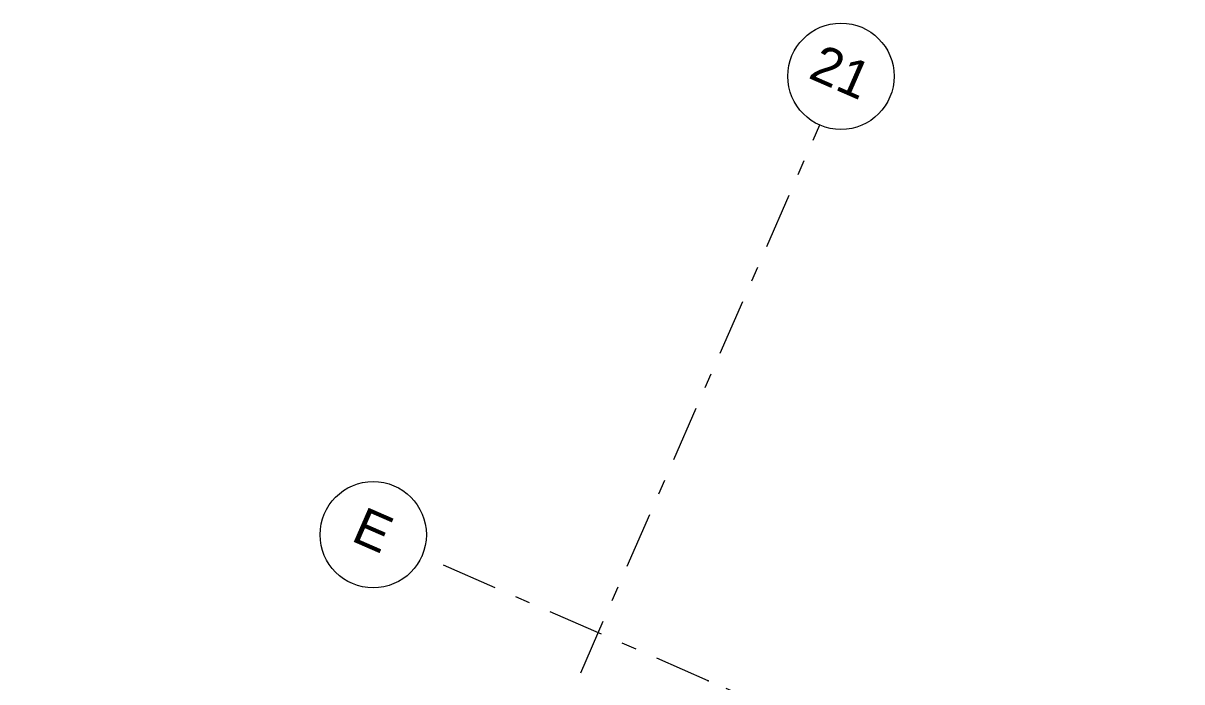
# Model space of a CAD drawing. Header units: millimetres. Extents: x -37281 to 954596, y -59787 to 956680.
# Drawn here: x -14947 to -4049, y -1989 to 4209 of the extents above; entities that cross this region are included whole.
import ezdxf
from ezdxf.enums import TextEntityAlignment as Align

# ---------------------------------------------------------------- set-up
doc = ezdxf.new("R2010")
doc.units = ezdxf.units.MM
doc.header["$MEASUREMENT"] = 0
doc.linetypes.add('Double Dashed', pattern=[1093.611073, 529.166651, -211.666656, 141.111112, -211.666656])
doc.layers.add('New_A-15-MG_Structural_Grid_Phase_2', color=7, linetype='Continuous')
doc.layers.add('New_A-15-MG_Structural_Grid_Phase_2_Pen_No__222', color=7, linetype='Continuous', lineweight=13, true_color=0x65af33)
doc.styles.add('GENERATED_STYLE_4', font='')
doc.styles.get('GENERATED_STYLE_4').set_extended_font_data('Swis721 BT')

# ---------------------------------------------------------------- blocks, each defined once
blk = doc.blocks.new('Standard grid marker[54]_3', base_point=(-30734, -50137))
at = {"layer": 'New_A-15-MG_Structural_Grid_Phase_2_Pen_No__222', "linetype": 'Double Dashed'}
blk.add_line((-14947, -13933), (-7455, 3251), dxfattribs=at)
at = {"layer": 'New_A-15-MG_Structural_Grid_Phase_2_Pen_No__222', "linetype": 'Continuous'}
blk.add_circle((-7255, 3709), 500, dxfattribs=at)
at = {"layer": 'New_A-15-MG_Structural_Grid_Phase_2_Pen_No__222', "style": 'GENERATED_STYLE_4'}
for tag, p in [('AC_MarkerText_1_1', (-7255, 3750)), ('AC_MarkerText_1_0', (-30934, -50554))]:
    blk.add_attdef(tag, text='', height=350, rotation=336.4404, dxfattribs=at).set_placement(p, align=Align.MIDDLE_CENTER)
blk = doc.blocks.new('Standard grid marker[57]_3', base_point=(18901, -13929))
at = {"layer": 'New_A-15-MG_Structural_Grid_Phase_2_Pen_No__222', "linetype": 'Double Dashed'}
for p, q in [((-8504, -1979), (-11197, -804)), ((16208, -12754), (-8504, -1979))]:
    blk.add_line(p, q, dxfattribs=at)
at = {"layer": 'New_A-15-MG_Structural_Grid_Phase_2_Pen_No__222', "linetype": 'Continuous'}
blk.add_circle((-11655, -605), 500, dxfattribs=at)
at = {"layer": 'New_A-15-MG_Structural_Grid_Phase_2_Pen_No__222', "linetype": 'Double Dashed'}
blk.add_point((-8504, -1979), dxfattribs=at)
blk.add_point((-8504, -1979), dxfattribs=at)
at = {"layer": 'New_A-15-MG_Structural_Grid_Phase_2_Pen_No__222', "style": 'GENERATED_STYLE_4'}
for tag, p in [('AC_MarkerText_1_1', (-11655, -561)), ('AC_MarkerText_1_0', (19360, -14085))]:
    blk.add_attdef(tag, text='', height=350, rotation=336.4404, dxfattribs=at).set_placement(p, align=Align.MIDDLE_CENTER)

msp = doc.modelspace()

# ---------------------------------------------------------------- block references
at = {"layer": 'New_A-15-MG_Structural_Grid_Phase_2', "color": 8, "linetype": 'Continuous', "lineweight": 15}
ref = msp.add_blockref('Standard grid marker[54]_3', (-30734.1, -50137), dxfattribs=at)
ref.add_attrib('AC_MarkerText_1_1', '21', dxfattribs={"layer": 'New_A-15-MG_Structural_Grid_Phase_2_Pen_No__222', "color": 85, "true_color": 0x65af33, "height": 350, "rotation": 336.44041, "style": 'GENERATED_STYLE_4'}).set_placement((-7254.7, 3750), align=Align.MIDDLE_CENTER)
ref = msp.add_blockref('Standard grid marker[57]_3', (18901.3, -13928.7), dxfattribs=at)
ref.add_attrib('AC_MarkerText_1_1', 'E', dxfattribs={"layer": 'New_A-15-MG_Structural_Grid_Phase_2_Pen_No__222', "color": 85, "true_color": 0x65af33, "height": 350, "rotation": 336.44041, "style": 'GENERATED_STYLE_4'}).set_placement((-11655.4, -561.1), align=Align.MIDDLE_CENTER)

doc.saveas('drawing.dxf')
